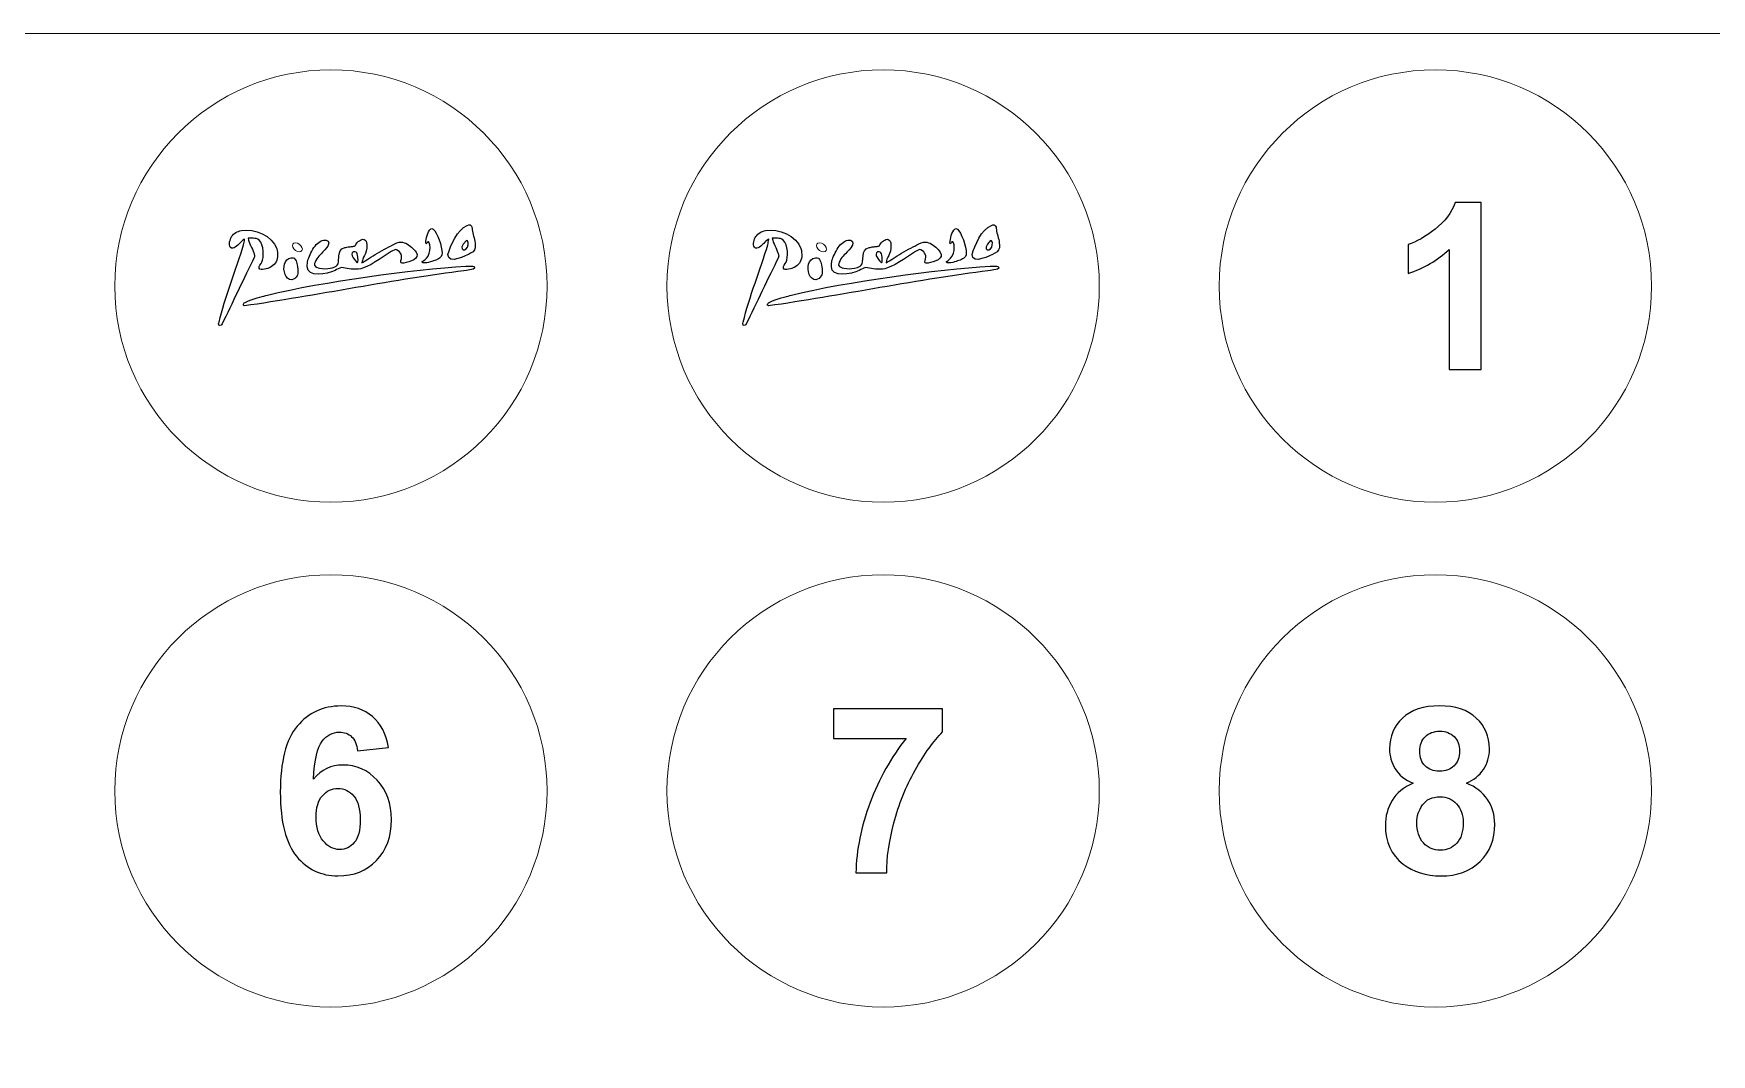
# Model space of a CAD drawing. Header units: millimetres. Extents: x -676 to 660, y -238 to 366.
# Drawn here: x 354.9 to 457.1, y 102.2 to 164.4 of the extents above; entities that cross this region are included whole.
import ezdxf

# ---------------------------------------------------------------- set-up
doc = ezdxf.new("R2010")
doc.units = ezdxf.units.MM
doc.header["$MEASUREMENT"] = 0
doc.layers.add('layer 1', color=7, linetype='Continuous')

msp = doc.modelspace()

# ---------------------------------------------------------------- linework, layer by layer
at = {"layer": 'layer 1', "color": 250, "lineweight": 20}
for points, knots in [([(221.6275, 164.398), (221.6275, 164.398), (457.0516, 164.398), (457.0516, 164.398), (457.0516, 164.398), (457.0516, 164.398), (659.621, 164.398), (659.621, 164.398), (659.621, 164.398), (659.621, 164.398), (659.621, 10.6382), (659.621, 10.6382), (659.621, 10.6382), (659.621, 10.6382), (457.0516, 10.6382), (457.0516, 10.6382), (457.0516, 10.6382), (457.0516, 10.6382), (221.6275, 10.6382), (221.6275, 10.6382), (221.6275, 10.6382), (221.6275, 10.6382), (221.6275, 164.398), (221.6275, 164.398)], [0, 0, 0, 0, 0.14285714, 0.14285714, 0.14285714, 0.14285714, 0.28571429, 0.28571429, 0.28571429, 0.28571429, 0.42857143, 0.42857143, 0.42857143, 0.42857143, 0.57142857, 0.57142857, 0.57142857, 0.57142857, 0.71428571, 0.71428571, 0.71428571, 0.71428571, 1, 1, 1, 1]), ([(372.9714, 162.1871), (380.2422, 162.1871), (386.1365, 156.2928), (386.1365, 149.022), (386.1365, 149.022), (386.1365, 141.7512), (380.2422, 135.8569), (372.9714, 135.8569), (372.9714, 135.8569), (365.7006, 135.8569), (359.8063, 141.7512), (359.8063, 149.022), (359.8063, 149.022), (359.8063, 156.2928), (365.7006, 162.1871), (372.9714, 162.1871)], [0, 0, 0, 0, 0.2, 0.2, 0.2, 0.2, 0.4, 0.4, 0.4, 0.4, 0.6, 0.6, 0.6, 0.6, 1, 1, 1, 1]), ([(406.6034, 162.1871), (413.8742, 162.1871), (419.7685, 156.2928), (419.7685, 149.022), (419.7685, 149.022), (419.7685, 141.7512), (413.8742, 135.8569), (406.6034, 135.8569), (406.6034, 135.8569), (399.3326, 135.8569), (393.4383, 141.7512), (393.4383, 149.022), (393.4383, 149.022), (393.4383, 156.2928), (399.3326, 162.1871), (406.6034, 162.1871)], [0, 0, 0, 0, 0.2, 0.2, 0.2, 0.2, 0.4, 0.4, 0.4, 0.4, 0.6, 0.6, 0.6, 0.6, 1, 1, 1, 1]), ([(440.2354, 162.1871), (447.5062, 162.1871), (453.4005, 156.2928), (453.4005, 149.022), (453.4005, 149.022), (453.4005, 141.7512), (447.5062, 135.8569), (440.2354, 135.8569), (440.2354, 135.8569), (432.9646, 135.8569), (427.0703, 141.7512), (427.0703, 149.022), (427.0703, 149.022), (427.0703, 156.2928), (432.9646, 162.1871), (440.2354, 162.1871)], [0, 0, 0, 0, 0.2, 0.2, 0.2, 0.2, 0.4, 0.4, 0.4, 0.4, 0.6, 0.6, 0.6, 0.6, 1, 1, 1, 1]), ([(370.9249, 151.6258), (371.093, 151.5631), (371.2293, 151.4009), (371.2293, 151.2635), (371.2293, 151.2635), (371.2293, 151.1261), (371.093, 151.0655), (370.9249, 151.1282), (370.9249, 151.1282), (370.7568, 151.1909), (370.6206, 151.3531), (370.6206, 151.4905), (370.6206, 151.4905), (370.6206, 151.6279), (370.7568, 151.6885), (370.9249, 151.6258)], [0, 0, 0, 0, 0.2, 0.2, 0.2, 0.2, 0.4, 0.4, 0.4, 0.4, 0.6, 0.6, 0.6, 0.6, 1, 1, 1, 1]), ([(402.8501, 151.6258), (403.0182, 151.5631), (403.1545, 151.4009), (403.1545, 151.2635), (403.1545, 151.2635), (403.1545, 151.1261), (403.0182, 151.0655), (402.8501, 151.1282), (402.8501, 151.1282), (402.682, 151.1909), (402.5458, 151.3531), (402.5458, 151.4905), (402.5458, 151.4905), (402.5458, 151.6279), (402.682, 151.6885), (402.8501, 151.6258)], [0, 0, 0, 0, 0.2, 0.2, 0.2, 0.2, 0.4, 0.4, 0.4, 0.4, 0.6, 0.6, 0.6, 0.6, 1, 1, 1, 1]), ([(372.9714, 131.4351), (380.2422, 131.4351), (386.1365, 125.5408), (386.1365, 118.27), (386.1365, 118.27), (386.1365, 110.9992), (380.2422, 105.1049), (372.9714, 105.1049), (372.9714, 105.1049), (365.7006, 105.1049), (359.8063, 110.9992), (359.8063, 118.27), (359.8063, 118.27), (359.8063, 125.5408), (365.7006, 131.4351), (372.9714, 131.4351)], [0, 0, 0, 0, 0.2, 0.2, 0.2, 0.2, 0.4, 0.4, 0.4, 0.4, 0.6, 0.6, 0.6, 0.6, 1, 1, 1, 1]), ([(406.6034, 131.4351), (413.8742, 131.4351), (419.7685, 125.5408), (419.7685, 118.27), (419.7685, 118.27), (419.7685, 110.9992), (413.8742, 105.1049), (406.6034, 105.1049), (406.6034, 105.1049), (399.3326, 105.1049), (393.4383, 110.9992), (393.4383, 118.27), (393.4383, 118.27), (393.4383, 125.5408), (399.3326, 131.4351), (406.6034, 131.4351)], [0, 0, 0, 0, 0.2, 0.2, 0.2, 0.2, 0.4, 0.4, 0.4, 0.4, 0.6, 0.6, 0.6, 0.6, 1, 1, 1, 1]), ([(440.2354, 131.4351), (447.5062, 131.4351), (453.4005, 125.5408), (453.4005, 118.27), (453.4005, 118.27), (453.4005, 110.9992), (447.5062, 105.1049), (440.2354, 105.1049), (440.2354, 105.1049), (432.9646, 105.1049), (427.0703, 110.9992), (427.0703, 118.27), (427.0703, 118.27), (427.0703, 125.5408), (432.9646, 131.4351), (440.2354, 131.4351)], [0, 0, 0, 0, 0.2, 0.2, 0.2, 0.2, 0.4, 0.4, 0.4, 0.4, 0.6, 0.6, 0.6, 0.6, 1, 1, 1, 1])]:
    msp.add_open_spline(points, degree=3, knots=knots, dxfattribs=at)
at = {"layer": 'layer 1', "color": 250}
for points, knots in [([(443.0211, 143.9331), (443.0211, 143.9331), (441.079, 143.9331), (441.079, 143.9331), (441.079, 143.9331), (441.079, 143.9331), (441.079, 151.2556), (441.079, 151.2556), (441.079, 151.2556), (440.3687, 150.5901), (439.5333, 150.0993), (438.5705, 149.7831), (438.5705, 149.7831), (438.5705, 149.7831), (438.5705, 151.5459), (438.5705, 151.5459), (438.5705, 151.5459), (439.0755, 151.7111), (439.6277, 152.0249), (440.2224, 152.4874), (440.2224, 152.4874), (440.8171, 152.9523), (441.2253, 153.4927), (441.4448, 154.111), (441.4448, 154.111), (441.4448, 154.111), (443.0211, 154.111), (443.0211, 154.111), (443.0211, 154.111), (443.0211, 154.111), (443.0211, 143.9331), (443.0211, 143.9331)], [0, 0, 0, 0, 0.11111111, 0.11111111, 0.11111111, 0.11111111, 0.22222222, 0.22222222, 0.22222222, 0.22222222, 0.33333333, 0.33333333, 0.33333333, 0.33333333, 0.44444444, 0.44444444, 0.44444444, 0.44444444, 0.55555556, 0.55555556, 0.55555556, 0.55555556, 0.66666667, 0.66666667, 0.66666667, 0.66666667, 0.77777778, 0.77777778, 0.77777778, 0.77777778, 1, 1, 1, 1]), ([(366.8403, 151.3864), (367.0157, 151.1849), (367.2956, 151.5037), (367.407, 151.6152), (367.407, 151.6152), (367.516, 151.7241), (367.5606, 151.7879), (367.7078, 151.866), (367.7078, 151.866), (367.6965, 151.7643), (367.6766, 151.6202), (367.6481, 151.5241), (367.6481, 151.5241), (367.2274, 150.1067), (366.5012, 148.2891), (366.156, 146.8198), (366.156, 146.8198), (366.156, 146.8198), (366.13, 146.7416), (366.13, 146.7416), (366.13, 146.7416), (366.121, 146.5395), (366.2998, 146.6316), (366.3124, 146.6634), (366.3124, 146.6634), (366.3124, 146.6634), (366.3385, 146.7155), (366.3385, 146.7155), (366.3385, 146.7155), (366.9084, 147.8559), (367.7235, 149.6048), (368.2993, 150.7551), (368.2993, 150.7551), (368.3216, 150.8157), (368.3279, 150.8827), (368.2993, 150.9636), (368.2993, 150.9636), (368.2906, 150.9897), (368.2819, 151.0158), (368.2732, 151.0418), (368.2732, 151.0418), (368.1755, 151.3351), (367.9718, 151.6232), (367.9282, 151.9279), (367.9282, 151.9279), (367.9282, 151.9279), (367.9804, 151.9279), (367.9804, 151.9279), (367.9804, 151.9279), (367.9804, 151.9279), (368.2359, 151.9279), (368.2359, 151.9279), (368.2359, 151.9279), (368.3682, 151.9279), (368.4902, 151.9151), (368.5935, 151.82), (368.5935, 151.82), (368.8923, 151.5451), (368.9038, 150.7416), (368.7672, 150.4664), (368.7672, 150.4664), (368.7184, 150.3679), (368.5576, 150.242), (368.601, 150.112), (368.601, 150.112), (368.6666, 149.9152), (369.1618, 150.1027), (369.2604, 150.1521), (369.2604, 150.1521), (369.5094, 150.2769), (369.6953, 150.4907), (369.7207, 150.8069), (369.7207, 150.8069), (369.7348, 150.9826), (369.7078, 151.1688), (369.6744, 151.3024), (369.6744, 151.3024), (369.4159, 152.078), (368.2968, 152.5474), (367.5146, 152.3948), (367.5146, 152.3948), (367.2746, 152.348), (367.0573, 152.2386), (366.923, 152.0351), (366.923, 152.0351), (366.8244, 151.8858), (366.7285, 151.5149), (366.8403, 151.3864)], [0, 0, 0, 0, 0.04347826, 0.04347826, 0.04347826, 0.04347826, 0.08695652, 0.08695652, 0.08695652, 0.08695652, 0.13043478, 0.13043478, 0.13043478, 0.13043478, 0.17391304, 0.17391304, 0.17391304, 0.17391304, 0.2173913, 0.2173913, 0.2173913, 0.2173913, 0.26086957, 0.26086957, 0.26086957, 0.26086957, 0.30434783, 0.30434783, 0.30434783, 0.30434783, 0.34782609, 0.34782609, 0.34782609, 0.34782609, 0.39130435, 0.39130435, 0.39130435, 0.39130435, 0.43478261, 0.43478261, 0.43478261, 0.43478261, 0.47826087, 0.47826087, 0.47826087, 0.47826087, 0.52173913, 0.52173913, 0.52173913, 0.52173913, 0.56521739, 0.56521739, 0.56521739, 0.56521739, 0.60869565, 0.60869565, 0.60869565, 0.60869565, 0.65217391, 0.65217391, 0.65217391, 0.65217391, 0.69565217, 0.69565217, 0.69565217, 0.69565217, 0.73913043, 0.73913043, 0.73913043, 0.73913043, 0.7826087, 0.7826087, 0.7826087, 0.7826087, 0.82608696, 0.82608696, 0.82608696, 0.82608696, 0.86956522, 0.86956522, 0.86956522, 0.86956522, 0.91304348, 0.91304348, 0.91304348, 0.91304348, 1, 1, 1, 1]), ([(379.0567, 152.5013), (378.8469, 152.2915), (378.7628, 151.921), (378.7439, 151.6412), (378.7439, 151.6412), (378.7704, 151.5243), (378.8418, 151.6855), (378.8688, 151.7074), (378.8688, 151.7074), (379.0085, 151.8208), (379.1308, 151.0235), (378.7827, 150.7086), (378.7827, 150.7086), (378.6809, 150.6166), (378.5595, 150.5315), (378.5354, 150.5206), (378.5354, 150.5206), (378.5354, 150.5206), (378.5354, 150.4685), (378.5354, 150.4685), (378.5354, 150.4685), (378.5354, 150.4685), (378.5615, 150.4424), (378.5615, 150.4424), (378.5615, 150.4424), (378.7074, 150.3694), (379.1163, 150.529), (379.2912, 150.5727), (379.2912, 150.5727), (379.3864, 150.6044), (379.505, 150.6546), (379.5909, 150.725), (379.5909, 150.725), (379.7512, 150.8563), (379.7603, 150.9815), (379.7316, 151.1872), (379.7316, 151.1872), (379.6621, 151.6843), (379.3377, 152.5274), (379.1088, 152.5274), (379.1088, 152.5274), (379.1088, 152.5274), (379.0567, 152.5013), (379.0567, 152.5013)], [0, 0, 0, 0, 0.08333333, 0.08333333, 0.08333333, 0.08333333, 0.16666667, 0.16666667, 0.16666667, 0.16666667, 0.25, 0.25, 0.25, 0.25, 0.33333333, 0.33333333, 0.33333333, 0.33333333, 0.41666667, 0.41666667, 0.41666667, 0.41666667, 0.5, 0.5, 0.5, 0.5, 0.58333333, 0.58333333, 0.58333333, 0.58333333, 0.66666667, 0.66666667, 0.66666667, 0.66666667, 0.75, 0.75, 0.75, 0.75, 0.83333333, 0.83333333, 0.83333333, 0.83333333, 1, 1, 1, 1]), ([(380.0992, 150.9376), (380.0992, 150.2974), (381.221, 150.8861), (381.4805, 151.0158), (381.4805, 151.0158), (381.7117, 151.1314), (381.7748, 151.2718), (381.7633, 151.5286), (381.7633, 151.5286), (381.7497, 151.83), (381.6431, 152.079), (381.5847, 152.371), (381.5847, 152.371), (381.5557, 152.5742), (381.5747, 152.8432), (381.2675, 152.7145), (381.2675, 152.7145), (380.6804, 152.4682), (380.238, 151.4927), (380.0992, 150.9376)], [0, 0, 0, 0, 0.16666667, 0.16666667, 0.16666667, 0.16666667, 0.33333333, 0.33333333, 0.33333333, 0.33333333, 0.5, 0.5, 0.5, 0.5, 0.66666667, 0.66666667, 0.66666667, 0.66666667, 1, 1, 1, 1]), ([(398.7655, 151.3864), (398.9409, 151.1849), (399.2208, 151.5037), (399.3322, 151.6152), (399.3322, 151.6152), (399.4412, 151.7241), (399.4858, 151.7879), (399.633, 151.866), (399.633, 151.866), (399.6217, 151.7643), (399.6018, 151.6202), (399.5733, 151.5241), (399.5733, 151.5241), (399.1526, 150.1067), (398.4264, 148.2891), (398.0812, 146.8198), (398.0812, 146.8198), (398.0812, 146.8198), (398.0552, 146.7416), (398.0552, 146.7416), (398.0552, 146.7416), (398.0462, 146.5395), (398.225, 146.6316), (398.2376, 146.6634), (398.2376, 146.6634), (398.2376, 146.6634), (398.2637, 146.7155), (398.2637, 146.7155), (398.2637, 146.7155), (398.8336, 147.8559), (399.6487, 149.6048), (400.2245, 150.7551), (400.2245, 150.7551), (400.2468, 150.8157), (400.2531, 150.8827), (400.2245, 150.9636), (400.2245, 150.9636), (400.2158, 150.9897), (400.2071, 151.0158), (400.1984, 151.0418), (400.1984, 151.0418), (400.1007, 151.3351), (399.897, 151.6232), (399.8534, 151.9279), (399.8534, 151.9279), (399.8534, 151.9279), (399.9056, 151.9279), (399.9056, 151.9279), (399.9056, 151.9279), (399.9056, 151.9279), (400.1611, 151.9279), (400.1611, 151.9279), (400.1611, 151.9279), (400.2934, 151.9279), (400.4154, 151.9151), (400.5187, 151.82), (400.5187, 151.82), (400.8175, 151.5451), (400.829, 150.7416), (400.6924, 150.4664), (400.6924, 150.4664), (400.6436, 150.3679), (400.4828, 150.242), (400.5262, 150.112), (400.5262, 150.112), (400.5918, 149.9152), (401.087, 150.1027), (401.1856, 150.1521), (401.1856, 150.1521), (401.4346, 150.2769), (401.6205, 150.4907), (401.6459, 150.8069), (401.6459, 150.8069), (401.66, 150.9826), (401.633, 151.1688), (401.5996, 151.3024), (401.5996, 151.3024), (401.3411, 152.078), (400.222, 152.5474), (399.4398, 152.3948), (399.4398, 152.3948), (399.1998, 152.348), (398.9825, 152.2386), (398.8482, 152.0351), (398.8482, 152.0351), (398.7496, 151.8858), (398.6537, 151.5149), (398.7655, 151.3864)], [0, 0, 0, 0, 0.04347826, 0.04347826, 0.04347826, 0.04347826, 0.08695652, 0.08695652, 0.08695652, 0.08695652, 0.13043478, 0.13043478, 0.13043478, 0.13043478, 0.17391304, 0.17391304, 0.17391304, 0.17391304, 0.2173913, 0.2173913, 0.2173913, 0.2173913, 0.26086957, 0.26086957, 0.26086957, 0.26086957, 0.30434783, 0.30434783, 0.30434783, 0.30434783, 0.34782609, 0.34782609, 0.34782609, 0.34782609, 0.39130435, 0.39130435, 0.39130435, 0.39130435, 0.43478261, 0.43478261, 0.43478261, 0.43478261, 0.47826087, 0.47826087, 0.47826087, 0.47826087, 0.52173913, 0.52173913, 0.52173913, 0.52173913, 0.56521739, 0.56521739, 0.56521739, 0.56521739, 0.60869565, 0.60869565, 0.60869565, 0.60869565, 0.65217391, 0.65217391, 0.65217391, 0.65217391, 0.69565217, 0.69565217, 0.69565217, 0.69565217, 0.73913043, 0.73913043, 0.73913043, 0.73913043, 0.7826087, 0.7826087, 0.7826087, 0.7826087, 0.82608696, 0.82608696, 0.82608696, 0.82608696, 0.86956522, 0.86956522, 0.86956522, 0.86956522, 0.91304348, 0.91304348, 0.91304348, 0.91304348, 1, 1, 1, 1]), ([(410.9819, 152.5013), (410.7721, 152.2915), (410.688, 151.921), (410.6691, 151.6412), (410.6691, 151.6412), (410.6956, 151.5243), (410.767, 151.6855), (410.794, 151.7074), (410.794, 151.7074), (410.9337, 151.8208), (411.056, 151.0235), (410.7079, 150.7086), (410.7079, 150.7086), (410.6061, 150.6166), (410.4847, 150.5315), (410.4606, 150.5206), (410.4606, 150.5206), (410.4606, 150.5206), (410.4606, 150.4685), (410.4606, 150.4685), (410.4606, 150.4685), (410.4606, 150.4685), (410.4867, 150.4424), (410.4867, 150.4424), (410.4867, 150.4424), (410.6326, 150.3694), (411.0415, 150.529), (411.2164, 150.5727), (411.2164, 150.5727), (411.3116, 150.6044), (411.4302, 150.6546), (411.5161, 150.725), (411.5161, 150.725), (411.6764, 150.8563), (411.6855, 150.9815), (411.6568, 151.1872), (411.6568, 151.1872), (411.5873, 151.6843), (411.2629, 152.5274), (411.034, 152.5274), (411.034, 152.5274), (411.034, 152.5274), (410.9819, 152.5013), (410.9819, 152.5013)], [0, 0, 0, 0, 0.08333333, 0.08333333, 0.08333333, 0.08333333, 0.16666667, 0.16666667, 0.16666667, 0.16666667, 0.25, 0.25, 0.25, 0.25, 0.33333333, 0.33333333, 0.33333333, 0.33333333, 0.41666667, 0.41666667, 0.41666667, 0.41666667, 0.5, 0.5, 0.5, 0.5, 0.58333333, 0.58333333, 0.58333333, 0.58333333, 0.66666667, 0.66666667, 0.66666667, 0.66666667, 0.75, 0.75, 0.75, 0.75, 0.83333333, 0.83333333, 0.83333333, 0.83333333, 1, 1, 1, 1]), ([(412.0244, 150.9376), (412.0244, 150.2974), (413.1462, 150.8861), (413.4057, 151.0158), (413.4057, 151.0158), (413.6369, 151.1314), (413.7, 151.2718), (413.6885, 151.5286), (413.6885, 151.5286), (413.6749, 151.83), (413.5683, 152.079), (413.5099, 152.371), (413.5099, 152.371), (413.4809, 152.5742), (413.4999, 152.8432), (413.1927, 152.7145), (413.1927, 152.7145), (412.6056, 152.4682), (412.1632, 151.4927), (412.0244, 150.9376)], [0, 0, 0, 0, 0.16666667, 0.16666667, 0.16666667, 0.16666667, 0.33333333, 0.33333333, 0.33333333, 0.33333333, 0.5, 0.5, 0.5, 0.5, 0.66666667, 0.66666667, 0.66666667, 0.66666667, 1, 1, 1, 1]), ([(374.574, 151.6673), (374.5676, 151.6609), (374.5617, 151.6546), (374.5563, 151.6485), (374.5563, 151.6485), (374.4697, 151.5516), (374.5048, 151.5005), (374.3879, 151.4555), (374.3879, 151.4555), (374.368, 151.4478), (374.3436, 151.4403), (374.3134, 151.4327), (374.3134, 151.4327), (374.2422, 151.4268), (374.1602, 151.4213), (374.0757, 151.4109), (374.0757, 151.4109), (373.9913, 151.4006), (373.9043, 151.3853), (373.8234, 151.3599), (373.8234, 151.3599), (373.5092, 151.2611), (373.4977, 151.1254), (373.4534, 150.8594), (373.4534, 150.8594), (373.4534, 150.8594), (373.4273, 150.4945), (373.4273, 150.4945), (373.4273, 150.4945), (373.4273, 150.4945), (373.4012, 150.3642), (373.4012, 150.3642), (373.4012, 150.3642), (373.337, 150.2358), (373.2471, 150.1999), (373.1146, 150.1557), (373.1146, 150.1557), (373.1146, 150.1557), (373.0364, 150.1297), (373.0364, 150.1297), (373.0364, 150.1297), (373.0364, 150.1297), (372.9321, 150.1036), (372.9321, 150.1036), (372.9321, 150.1036), (372.7269, 150.0626), (372.4858, 150.0626), (372.2806, 150.1036), (372.2806, 150.1036), (372.1605, 150.1336), (372.0257, 150.1703), (371.9678, 150.286), (371.9678, 150.286), (371.9678, 150.5577), (372.2001, 150.8), (372.3801, 150.9858), (372.3801, 150.9858), (372.5005, 151.1102), (372.7211, 151.3495), (372.7758, 151.4588), (372.7758, 151.4588), (372.7758, 151.4588), (372.8018, 151.5109), (372.8018, 151.5109), (372.8018, 151.5109), (372.9189, 151.7451), (372.7521, 151.8488), (372.5235, 151.8074), (372.5235, 151.8074), (372.4019, 151.7853), (372.3707, 151.7691), (372.2392, 151.6795), (372.2392, 151.6795), (372.131, 151.6058), (372.0275, 151.4894), (371.9361, 151.3584), (371.9361, 151.3584), (371.8448, 151.2274), (371.7656, 151.0818), (371.7061, 150.9497), (371.7061, 150.9497), (371.5601, 150.6258), (371.5307, 150.5075), (371.5257, 150.1942), (371.5257, 150.1942), (371.5151, 149.5246), (372.738, 149.7328), (373.2188, 149.9733), (373.2188, 149.9733), (373.3522, 150.04), (373.4699, 150.0998), (373.6097, 150.1557), (373.6097, 150.1557), (373.9365, 150.119), (374.1855, 149.9954), (374.6522, 150.0515), (374.6522, 150.0515), (374.6522, 150.0515), (374.7825, 150.0775), (374.7825, 150.0775), (374.7825, 150.0775), (374.7825, 150.0775), (374.8868, 150.1036), (374.8868, 150.1036), (374.8868, 150.1036), (375.6094, 150.3446), (376.2346, 150.9205), (376.8935, 151.2503), (376.8935, 151.2503), (376.8935, 151.2503), (376.9717, 151.2242), (376.9717, 151.2242), (376.9717, 151.2242), (377.2602, 151.0801), (377.3286, 150.8612), (377.2323, 150.5727), (377.2323, 150.5727), (377.2069, 150.424), (377.2177, 150.4163), (377.4148, 150.4163), (377.4148, 150.4163), (377.7687, 150.4753), (378.4347, 150.6827), (378.1551, 151.0929), (378.1551, 151.0929), (378.1003, 151.1734), (377.9538, 151.3129), (377.8805, 151.379), (377.8805, 151.379), (377.6721, 151.5673), (377.4145, 151.7334), (377.1281, 151.6934), (377.1281, 151.6934), (376.9403, 151.6464), (376.778, 151.5444), (376.6069, 151.4588), (376.6069, 151.4588), (376.6069, 151.4588), (376.5547, 151.4327), (376.5547, 151.4327), (376.5547, 151.4327), (376.5547, 151.4327), (376.5026, 151.4067), (376.5026, 151.4067), (376.5026, 151.4067), (376.1378, 151.2242), (375.7443, 151.0068), (375.4045, 150.7838), (375.4045, 150.7838), (375.1712, 150.6308), (374.894, 150.4424), (374.8607, 150.4424), (374.8607, 150.4424), (374.8607, 150.4424), (374.8868, 150.5727), (374.8868, 150.5727), (374.8868, 150.5727), (374.8868, 150.5727), (374.9128, 150.6509), (374.9128, 150.6509), (374.9128, 150.6509), (374.9734, 150.8324), (375.063, 150.9125), (375.1213, 151.1461), (375.1213, 151.1461), (375.1213, 151.1461), (375.1474, 151.3285), (375.1474, 151.3285), (375.1474, 151.3285), (375.1474, 151.4576), (375.1741, 151.6417), (375.1094, 151.754), (375.1094, 151.754), (374.9769, 151.984), (374.7294, 151.8227), (374.574, 151.6673)], [0, 0, 0, 0, 0.02222222, 0.02222222, 0.02222222, 0.02222222, 0.04444444, 0.04444444, 0.04444444, 0.04444444, 0.06666667, 0.06666667, 0.06666667, 0.06666667, 0.08888889, 0.08888889, 0.08888889, 0.08888889, 0.11111111, 0.11111111, 0.11111111, 0.11111111, 0.13333333, 0.13333333, 0.13333333, 0.13333333, 0.15555556, 0.15555556, 0.15555556, 0.15555556, 0.17777778, 0.17777778, 0.17777778, 0.17777778, 0.2, 0.2, 0.2, 0.2, 0.22222222, 0.22222222, 0.22222222, 0.22222222, 0.24444444, 0.24444444, 0.24444444, 0.24444444, 0.26666667, 0.26666667, 0.26666667, 0.26666667, 0.28888889, 0.28888889, 0.28888889, 0.28888889, 0.31111111, 0.31111111, 0.31111111, 0.31111111, 0.33333333, 0.33333333, 0.33333333, 0.33333333, 0.35555556, 0.35555556, 0.35555556, 0.35555556, 0.37777778, 0.37777778, 0.37777778, 0.37777778, 0.4, 0.4, 0.4, 0.4, 0.42222222, 0.42222222, 0.42222222, 0.42222222, 0.44444444, 0.44444444, 0.44444444, 0.44444444, 0.46666667, 0.46666667, 0.46666667, 0.46666667, 0.48888889, 0.48888889, 0.48888889, 0.48888889, 0.51111111, 0.51111111, 0.51111111, 0.51111111, 0.53333333, 0.53333333, 0.53333333, 0.53333333, 0.55555556, 0.55555556, 0.55555556, 0.55555556, 0.57777778, 0.57777778, 0.57777778, 0.57777778, 0.6, 0.6, 0.6, 0.6, 0.62222222, 0.62222222, 0.62222222, 0.62222222, 0.64444444, 0.64444444, 0.64444444, 0.64444444, 0.66666667, 0.66666667, 0.66666667, 0.66666667, 0.68888889, 0.68888889, 0.68888889, 0.68888889, 0.71111111, 0.71111111, 0.71111111, 0.71111111, 0.73333333, 0.73333333, 0.73333333, 0.73333333, 0.75555556, 0.75555556, 0.75555556, 0.75555556, 0.77777778, 0.77777778, 0.77777778, 0.77777778, 0.8, 0.8, 0.8, 0.8, 0.82222222, 0.82222222, 0.82222222, 0.82222222, 0.84444444, 0.84444444, 0.84444444, 0.84444444, 0.86666667, 0.86666667, 0.86666667, 0.86666667, 0.88888889, 0.88888889, 0.88888889, 0.88888889, 0.91111111, 0.91111111, 0.91111111, 0.91111111, 0.93333333, 0.93333333, 0.93333333, 0.93333333, 0.95555556, 0.95555556, 0.95555556, 0.95555556, 1, 1, 1, 1]), ([(381.2198, 151.7976), (381.3127, 151.7862), (381.3452, 151.6966), (381.3241, 151.537), (381.3241, 151.537), (381.3241, 151.0473), (380.549, 151.1273), (381.2198, 151.7976)], [0, 0, 0, 0, 0.33333333, 0.33333333, 0.33333333, 0.33333333, 1, 1, 1, 1]), ([(406.4992, 151.6673), (406.4928, 151.6609), (406.4869, 151.6546), (406.4815, 151.6485), (406.4815, 151.6485), (406.3949, 151.5516), (406.43, 151.5005), (406.3131, 151.4555), (406.3131, 151.4555), (406.2932, 151.4478), (406.2688, 151.4403), (406.2386, 151.4327), (406.2386, 151.4327), (406.1674, 151.4268), (406.0854, 151.4213), (406.0009, 151.4109), (406.0009, 151.4109), (405.9165, 151.4006), (405.8295, 151.3853), (405.7486, 151.3599), (405.7486, 151.3599), (405.4344, 151.2611), (405.4229, 151.1254), (405.3786, 150.8594), (405.3786, 150.8594), (405.3786, 150.8594), (405.3525, 150.4945), (405.3525, 150.4945), (405.3525, 150.4945), (405.3525, 150.4945), (405.3264, 150.3642), (405.3264, 150.3642), (405.3264, 150.3642), (405.2622, 150.2358), (405.1723, 150.1999), (405.0398, 150.1557), (405.0398, 150.1557), (405.0398, 150.1557), (404.9616, 150.1297), (404.9616, 150.1297), (404.9616, 150.1297), (404.9616, 150.1297), (404.8573, 150.1036), (404.8573, 150.1036), (404.8573, 150.1036), (404.6521, 150.0626), (404.411, 150.0626), (404.2058, 150.1036), (404.2058, 150.1036), (404.0857, 150.1336), (403.9509, 150.1703), (403.893, 150.286), (403.893, 150.286), (403.893, 150.5577), (404.1253, 150.8), (404.3053, 150.9858), (404.3053, 150.9858), (404.4257, 151.1102), (404.6463, 151.3495), (404.701, 151.4588), (404.701, 151.4588), (404.701, 151.4588), (404.727, 151.5109), (404.727, 151.5109), (404.727, 151.5109), (404.8441, 151.7451), (404.6773, 151.8488), (404.4487, 151.8074), (404.4487, 151.8074), (404.3271, 151.7853), (404.2959, 151.7691), (404.1644, 151.6795), (404.1644, 151.6795), (404.0562, 151.6058), (403.9527, 151.4894), (403.8613, 151.3584), (403.8613, 151.3584), (403.77, 151.2274), (403.6908, 151.0818), (403.6313, 150.9497), (403.6313, 150.9497), (403.4853, 150.6258), (403.4559, 150.5075), (403.4509, 150.1942), (403.4509, 150.1942), (403.4403, 149.5246), (404.6632, 149.7328), (405.144, 149.9733), (405.144, 149.9733), (405.2774, 150.04), (405.3951, 150.0998), (405.5349, 150.1557), (405.5349, 150.1557), (405.8617, 150.119), (406.1107, 149.9954), (406.5774, 150.0515), (406.5774, 150.0515), (406.5774, 150.0515), (406.7077, 150.0775), (406.7077, 150.0775), (406.7077, 150.0775), (406.7077, 150.0775), (406.812, 150.1036), (406.812, 150.1036), (406.812, 150.1036), (407.5346, 150.3446), (408.1598, 150.9205), (408.8187, 151.2503), (408.8187, 151.2503), (408.8187, 151.2503), (408.8969, 151.2242), (408.8969, 151.2242), (408.8969, 151.2242), (409.1854, 151.0801), (409.2538, 150.8612), (409.1575, 150.5727), (409.1575, 150.5727), (409.1321, 150.424), (409.1429, 150.4163), (409.34, 150.4163), (409.34, 150.4163), (409.6939, 150.4753), (410.3599, 150.6827), (410.0803, 151.0929), (410.0803, 151.0929), (410.0255, 151.1734), (409.879, 151.3129), (409.8057, 151.379), (409.8057, 151.379), (409.5973, 151.5673), (409.3397, 151.7334), (409.0533, 151.6934), (409.0533, 151.6934), (408.8655, 151.6464), (408.7032, 151.5444), (408.5321, 151.4588), (408.5321, 151.4588), (408.5321, 151.4588), (408.4799, 151.4327), (408.4799, 151.4327), (408.4799, 151.4327), (408.4799, 151.4327), (408.4278, 151.4067), (408.4278, 151.4067), (408.4278, 151.4067), (408.063, 151.2242), (407.6695, 151.0068), (407.3297, 150.7838), (407.3297, 150.7838), (407.0964, 150.6308), (406.8192, 150.4424), (406.7859, 150.4424), (406.7859, 150.4424), (406.7859, 150.4424), (406.812, 150.5727), (406.812, 150.5727), (406.812, 150.5727), (406.812, 150.5727), (406.838, 150.6509), (406.838, 150.6509), (406.838, 150.6509), (406.8986, 150.8324), (406.9882, 150.9125), (407.0465, 151.1461), (407.0465, 151.1461), (407.0465, 151.1461), (407.0726, 151.3285), (407.0726, 151.3285), (407.0726, 151.3285), (407.0726, 151.4576), (407.0993, 151.6417), (407.0346, 151.754), (407.0346, 151.754), (406.9021, 151.984), (406.6546, 151.8227), (406.4992, 151.6673)], [0, 0, 0, 0, 0.02222222, 0.02222222, 0.02222222, 0.02222222, 0.04444444, 0.04444444, 0.04444444, 0.04444444, 0.06666667, 0.06666667, 0.06666667, 0.06666667, 0.08888889, 0.08888889, 0.08888889, 0.08888889, 0.11111111, 0.11111111, 0.11111111, 0.11111111, 0.13333333, 0.13333333, 0.13333333, 0.13333333, 0.15555556, 0.15555556, 0.15555556, 0.15555556, 0.17777778, 0.17777778, 0.17777778, 0.17777778, 0.2, 0.2, 0.2, 0.2, 0.22222222, 0.22222222, 0.22222222, 0.22222222, 0.24444444, 0.24444444, 0.24444444, 0.24444444, 0.26666667, 0.26666667, 0.26666667, 0.26666667, 0.28888889, 0.28888889, 0.28888889, 0.28888889, 0.31111111, 0.31111111, 0.31111111, 0.31111111, 0.33333333, 0.33333333, 0.33333333, 0.33333333, 0.35555556, 0.35555556, 0.35555556, 0.35555556, 0.37777778, 0.37777778, 0.37777778, 0.37777778, 0.4, 0.4, 0.4, 0.4, 0.42222222, 0.42222222, 0.42222222, 0.42222222, 0.44444444, 0.44444444, 0.44444444, 0.44444444, 0.46666667, 0.46666667, 0.46666667, 0.46666667, 0.48888889, 0.48888889, 0.48888889, 0.48888889, 0.51111111, 0.51111111, 0.51111111, 0.51111111, 0.53333333, 0.53333333, 0.53333333, 0.53333333, 0.55555556, 0.55555556, 0.55555556, 0.55555556, 0.57777778, 0.57777778, 0.57777778, 0.57777778, 0.6, 0.6, 0.6, 0.6, 0.62222222, 0.62222222, 0.62222222, 0.62222222, 0.64444444, 0.64444444, 0.64444444, 0.64444444, 0.66666667, 0.66666667, 0.66666667, 0.66666667, 0.68888889, 0.68888889, 0.68888889, 0.68888889, 0.71111111, 0.71111111, 0.71111111, 0.71111111, 0.73333333, 0.73333333, 0.73333333, 0.73333333, 0.75555556, 0.75555556, 0.75555556, 0.75555556, 0.77777778, 0.77777778, 0.77777778, 0.77777778, 0.8, 0.8, 0.8, 0.8, 0.82222222, 0.82222222, 0.82222222, 0.82222222, 0.84444444, 0.84444444, 0.84444444, 0.84444444, 0.86666667, 0.86666667, 0.86666667, 0.86666667, 0.88888889, 0.88888889, 0.88888889, 0.88888889, 0.91111111, 0.91111111, 0.91111111, 0.91111111, 0.93333333, 0.93333333, 0.93333333, 0.93333333, 0.95555556, 0.95555556, 0.95555556, 0.95555556, 1, 1, 1, 1]), ([(413.145, 151.7976), (413.2379, 151.7862), (413.2704, 151.6966), (413.2493, 151.537), (413.2493, 151.537), (413.2493, 151.0473), (412.4742, 151.1273), (413.145, 151.7976)], [0, 0, 0, 0, 0.33333333, 0.33333333, 0.33333333, 0.33333333, 1, 1, 1, 1]), ([(369.101, 148.4617), (369.101, 148.4617), (368.9968, 148.4356), (368.9968, 148.4356), (368.9968, 148.4356), (368.9968, 148.4356), (368.8925, 148.4096), (368.8925, 148.4096), (368.8925, 148.4096), (368.6941, 148.36), (367.8672, 148.14), (367.7458, 148.0186), (367.7458, 148.0186), (367.7458, 148.0186), (367.6937, 147.9926), (367.6937, 147.9926), (367.6937, 147.9926), (367.6937, 147.9926), (367.6676, 147.9665), (367.6676, 147.9665), (367.6676, 147.9665), (367.6676, 147.9665), (367.6416, 147.9144), (367.6416, 147.9144), (367.6416, 147.9144), (367.6416, 147.9144), (367.6416, 147.8623), (367.6416, 147.8623), (367.6416, 147.8623), (367.6416, 147.8623), (367.6676, 147.8362), (367.6676, 147.8362), (367.6676, 147.8362), (367.6676, 147.8362), (367.6937, 147.8101), (367.6937, 147.8101), (367.6937, 147.8101), (371.8077, 148.3907), (377.2365, 149.4895), (381.0635, 149.9472), (381.0635, 149.9472), (381.0635, 149.9472), (381.2198, 149.9733), (381.2198, 149.9733), (381.2198, 149.9733), (381.3612, 149.9968), (381.4976, 150.0167), (381.6368, 150.0515), (381.6368, 150.0515), (381.6368, 150.0515), (381.715, 150.1036), (381.715, 150.1036), (381.715, 150.1036), (381.715, 150.1036), (381.689, 150.2078), (381.689, 150.2078), (381.689, 150.2078), (381.689, 150.2078), (381.6108, 150.2339), (381.6108, 150.2339), (381.6108, 150.2339), (381.6108, 150.2339), (381.1938, 150.2339), (381.1938, 150.2339), (381.1938, 150.2339), (377.9368, 150.0167), (372.4913, 149.3096), (369.101, 148.4617)], [0, 0, 0, 0, 0.05555556, 0.05555556, 0.05555556, 0.05555556, 0.11111111, 0.11111111, 0.11111111, 0.11111111, 0.16666667, 0.16666667, 0.16666667, 0.16666667, 0.22222222, 0.22222222, 0.22222222, 0.22222222, 0.27777778, 0.27777778, 0.27777778, 0.27777778, 0.33333333, 0.33333333, 0.33333333, 0.33333333, 0.38888889, 0.38888889, 0.38888889, 0.38888889, 0.44444444, 0.44444444, 0.44444444, 0.44444444, 0.5, 0.5, 0.5, 0.5, 0.55555556, 0.55555556, 0.55555556, 0.55555556, 0.61111111, 0.61111111, 0.61111111, 0.61111111, 0.66666667, 0.66666667, 0.66666667, 0.66666667, 0.72222222, 0.72222222, 0.72222222, 0.72222222, 0.77777778, 0.77777778, 0.77777778, 0.77777778, 0.83333333, 0.83333333, 0.83333333, 0.83333333, 0.88888889, 0.88888889, 0.88888889, 0.88888889, 1, 1, 1, 1]), ([(370.5808, 149.4075), (370.7281, 149.4314), (370.8402, 149.5111), (370.9105, 149.6429), (370.9105, 149.6429), (370.9657, 149.746), (370.9572, 149.8024), (370.9575, 149.9163), (370.9575, 149.9163), (370.9581, 150.1125), (370.9467, 150.2482), (370.8732, 150.4685), (370.8732, 150.4685), (370.8732, 150.4685), (370.8472, 150.5467), (370.8472, 150.5467), (370.8472, 150.5467), (370.7765, 150.6881), (370.719, 150.7729), (370.5566, 150.7468), (370.5566, 150.7468), (370.1022, 150.6737), (370.0274, 150.1332), (370.1801, 149.7297), (370.1801, 149.7297), (370.2389, 149.5743), (370.3999, 149.3783), (370.5808, 149.4075)], [0, 0, 0, 0, 0.125, 0.125, 0.125, 0.125, 0.25, 0.25, 0.25, 0.25, 0.375, 0.375, 0.375, 0.375, 0.5, 0.5, 0.5, 0.5, 0.625, 0.625, 0.625, 0.625, 0.75, 0.75, 0.75, 0.75, 1, 1, 1, 1]), ([(374.5935, 150.9067), (374.6241, 150.7475), (374.6595, 150.4424), (374.574, 150.4424), (374.574, 150.4424), (374.4298, 150.5865), (374.3544, 150.673), (374.2613, 150.8594), (374.2613, 150.8594), (374.2114, 151.0089), (374.2741, 151.1238), (374.4266, 151.1084), (374.4266, 151.1084), (374.5434, 151.0966), (374.5735, 151.0108), (374.5935, 150.9067)], [0, 0, 0, 0, 0.2, 0.2, 0.2, 0.2, 0.4, 0.4, 0.4, 0.4, 0.6, 0.6, 0.6, 0.6, 1, 1, 1, 1]), ([(401.0262, 148.4617), (401.0262, 148.4617), (400.922, 148.4356), (400.922, 148.4356), (400.922, 148.4356), (400.922, 148.4356), (400.8177, 148.4096), (400.8177, 148.4096), (400.8177, 148.4096), (400.6193, 148.36), (399.7924, 148.14), (399.671, 148.0186), (399.671, 148.0186), (399.671, 148.0186), (399.6189, 147.9926), (399.6189, 147.9926), (399.6189, 147.9926), (399.6189, 147.9926), (399.5928, 147.9665), (399.5928, 147.9665), (399.5928, 147.9665), (399.5928, 147.9665), (399.5668, 147.9144), (399.5668, 147.9144), (399.5668, 147.9144), (399.5668, 147.9144), (399.5668, 147.8623), (399.5668, 147.8623), (399.5668, 147.8623), (399.5668, 147.8623), (399.5928, 147.8362), (399.5928, 147.8362), (399.5928, 147.8362), (399.5928, 147.8362), (399.6189, 147.8101), (399.6189, 147.8101), (399.6189, 147.8101), (403.7329, 148.3907), (409.1617, 149.4895), (412.9887, 149.9472), (412.9887, 149.9472), (412.9887, 149.9472), (413.145, 149.9733), (413.145, 149.9733), (413.145, 149.9733), (413.2864, 149.9968), (413.4228, 150.0167), (413.562, 150.0515), (413.562, 150.0515), (413.562, 150.0515), (413.6402, 150.1036), (413.6402, 150.1036), (413.6402, 150.1036), (413.6402, 150.1036), (413.6142, 150.2078), (413.6142, 150.2078), (413.6142, 150.2078), (413.6142, 150.2078), (413.536, 150.2339), (413.536, 150.2339), (413.536, 150.2339), (413.536, 150.2339), (413.119, 150.2339), (413.119, 150.2339), (413.119, 150.2339), (409.862, 150.0167), (404.4165, 149.3096), (401.0262, 148.4617)], [0, 0, 0, 0, 0.05555556, 0.05555556, 0.05555556, 0.05555556, 0.11111111, 0.11111111, 0.11111111, 0.11111111, 0.16666667, 0.16666667, 0.16666667, 0.16666667, 0.22222222, 0.22222222, 0.22222222, 0.22222222, 0.27777778, 0.27777778, 0.27777778, 0.27777778, 0.33333333, 0.33333333, 0.33333333, 0.33333333, 0.38888889, 0.38888889, 0.38888889, 0.38888889, 0.44444444, 0.44444444, 0.44444444, 0.44444444, 0.5, 0.5, 0.5, 0.5, 0.55555556, 0.55555556, 0.55555556, 0.55555556, 0.61111111, 0.61111111, 0.61111111, 0.61111111, 0.66666667, 0.66666667, 0.66666667, 0.66666667, 0.72222222, 0.72222222, 0.72222222, 0.72222222, 0.77777778, 0.77777778, 0.77777778, 0.77777778, 0.83333333, 0.83333333, 0.83333333, 0.83333333, 0.88888889, 0.88888889, 0.88888889, 0.88888889, 1, 1, 1, 1]), ([(402.506, 149.4075), (402.6533, 149.4314), (402.7654, 149.5111), (402.8357, 149.6429), (402.8357, 149.6429), (402.8909, 149.746), (402.8824, 149.8024), (402.8827, 149.9163), (402.8827, 149.9163), (402.8833, 150.1125), (402.8719, 150.2482), (402.7984, 150.4685), (402.7984, 150.4685), (402.7984, 150.4685), (402.7724, 150.5467), (402.7724, 150.5467), (402.7724, 150.5467), (402.7017, 150.6881), (402.6442, 150.7729), (402.4818, 150.7468), (402.4818, 150.7468), (402.0274, 150.6737), (401.9526, 150.1332), (402.1053, 149.7297), (402.1053, 149.7297), (402.1641, 149.5743), (402.3251, 149.3783), (402.506, 149.4075)], [0, 0, 0, 0, 0.125, 0.125, 0.125, 0.125, 0.25, 0.25, 0.25, 0.25, 0.375, 0.375, 0.375, 0.375, 0.5, 0.5, 0.5, 0.5, 0.625, 0.625, 0.625, 0.625, 0.75, 0.75, 0.75, 0.75, 1, 1, 1, 1]), ([(406.5187, 150.9067), (406.5493, 150.7475), (406.5847, 150.4424), (406.4992, 150.4424), (406.4992, 150.4424), (406.355, 150.5865), (406.2796, 150.673), (406.1865, 150.8594), (406.1865, 150.8594), (406.1366, 151.0089), (406.1993, 151.1238), (406.3518, 151.1084), (406.3518, 151.1084), (406.4686, 151.0966), (406.4987, 151.0108), (406.5187, 150.9067)], [0, 0, 0, 0, 0.2, 0.2, 0.2, 0.2, 0.4, 0.4, 0.4, 0.4, 0.6, 0.6, 0.6, 0.6, 1, 1, 1, 1]), ([(376.4699, 120.9201), (376.4699, 120.9201), (374.5891, 120.7124), (374.5891, 120.7124), (374.5891, 120.7124), (374.5443, 121.0994), (374.4239, 121.385), (374.2304, 121.5714), (374.2304, 121.5714), (374.0369, 121.7555), (373.7844, 121.8475), (373.4753, 121.8475), (373.4753, 121.8475), (373.067, 121.8475), (372.7201, 121.6634), (372.4346, 121.2929), (372.4346, 121.2929), (372.1514, 120.9248), (371.9744, 120.1579), (371.8989, 118.9921), (371.8989, 118.9921), (372.385, 119.5632), (372.9844, 119.8487), (373.7042, 119.8487), (373.7042, 119.8487), (374.516, 119.8487), (375.2097, 119.5396), (375.7879, 118.9213), (375.7879, 118.9213), (376.3661, 118.3054), (376.6563, 117.5078), (376.6563, 116.5308), (376.6563, 116.5308), (376.6563, 115.4925), (376.3519, 114.6619), (375.7431, 114.0341), (375.7431, 114.0341), (375.1366, 113.4088), (374.3531, 113.0949), (373.3998, 113.0949), (373.3998, 113.0949), (372.378, 113.0949), (371.5355, 113.4914), (370.8771, 114.2866), (370.8771, 114.2866), (370.2187, 115.0819), (369.8884, 116.3845), (369.8884, 118.1969), (369.8884, 118.1969), (369.8884, 120.054), (370.2305, 121.392), (370.9172, 122.2133), (370.9172, 122.2133), (371.6039, 123.0345), (372.496, 123.4451), (373.5933, 123.4451), (373.5933, 123.4451), (374.3626, 123.4451), (374.9997, 123.228), (375.5047, 122.7985), (375.5047, 122.7985), (376.0097, 122.3667), (376.3307, 121.7413), (376.4699, 120.9201)], [0, 0, 0, 0, 0.05882353, 0.05882353, 0.05882353, 0.05882353, 0.11764706, 0.11764706, 0.11764706, 0.11764706, 0.17647059, 0.17647059, 0.17647059, 0.17647059, 0.23529412, 0.23529412, 0.23529412, 0.23529412, 0.29411765, 0.29411765, 0.29411765, 0.29411765, 0.35294118, 0.35294118, 0.35294118, 0.35294118, 0.41176471, 0.41176471, 0.41176471, 0.41176471, 0.47058824, 0.47058824, 0.47058824, 0.47058824, 0.52941176, 0.52941176, 0.52941176, 0.52941176, 0.58823529, 0.58823529, 0.58823529, 0.58823529, 0.64705882, 0.64705882, 0.64705882, 0.64705882, 0.70588235, 0.70588235, 0.70588235, 0.70588235, 0.76470588, 0.76470588, 0.76470588, 0.76470588, 0.82352941, 0.82352941, 0.82352941, 0.82352941, 0.88235294, 0.88235294, 0.88235294, 0.88235294, 1, 1, 1, 1]), ([(403.5829, 121.4652), (403.5829, 121.4652), (403.5829, 123.2681), (403.5829, 123.2681), (403.5829, 123.2681), (403.5829, 123.2681), (410.2257, 123.2681), (410.2257, 123.2681), (410.2257, 123.2681), (410.2257, 123.2681), (410.2257, 121.8593), (410.2257, 121.8593), (410.2257, 121.8593), (409.6783, 121.3189), (409.1213, 120.5449), (408.5526, 119.5349), (408.5526, 119.5349), (407.9863, 118.5272), (407.5544, 117.4535), (407.2571, 116.3184), (407.2571, 116.3184), (406.9598, 115.181), (406.8134, 114.1663), (406.8182, 113.2719), (406.8182, 113.2719), (406.8182, 113.2719), (404.9445, 113.2719), (404.9445, 113.2719), (404.9445, 113.2719), (404.9775, 114.6736), (405.2654, 116.1013), (405.8129, 117.5573), (405.8129, 117.5573), (406.358, 119.0157), (407.0872, 120.316), (408.0004, 121.4652), (408.0004, 121.4652), (408.0004, 121.4652), (403.5829, 121.4652), (403.5829, 121.4652)], [0, 0, 0, 0, 0.09090909, 0.09090909, 0.09090909, 0.09090909, 0.18181818, 0.18181818, 0.18181818, 0.18181818, 0.27272727, 0.27272727, 0.27272727, 0.27272727, 0.36363636, 0.36363636, 0.36363636, 0.36363636, 0.45454545, 0.45454545, 0.45454545, 0.45454545, 0.54545455, 0.54545455, 0.54545455, 0.54545455, 0.63636364, 0.63636364, 0.63636364, 0.63636364, 0.72727273, 0.72727273, 0.72727273, 0.72727273, 0.81818182, 0.81818182, 0.81818182, 0.81818182, 1, 1, 1, 1]), ([(438.8844, 118.7384), (438.3817, 118.9508), (438.016, 119.2434), (437.7894, 119.6139), (437.7894, 119.6139), (437.5605, 119.9844), (437.4473, 120.3926), (437.4473, 120.8339), (437.4473, 120.8339), (437.4473, 121.5891), (437.7092, 122.2144), (438.2378, 122.7076), (438.2378, 122.7076), (438.7664, 123.2008), (439.5168, 123.4486), (440.4891, 123.4486), (440.4891, 123.4486), (441.4519, 123.4486), (442.1999, 123.2008), (442.7309, 122.7076), (442.7309, 122.7076), (443.2642, 122.2144), (443.5309, 121.5891), (443.5309, 120.8339), (443.5309, 120.8339), (443.5309, 120.3643), (443.4082, 119.9466), (443.1627, 119.5785), (443.1627, 119.5785), (442.9197, 119.2127), (442.5751, 118.9319), (442.1339, 118.7384), (442.1339, 118.7384), (442.6955, 118.5142), (443.1226, 118.1838), (443.4152, 117.7496), (443.4152, 117.7496), (443.7078, 117.3178), (443.8542, 116.8175), (443.8542, 116.2511), (443.8542, 116.2511), (443.8542, 115.3143), (443.5568, 114.5544), (442.9598, 113.9692), (442.9598, 113.9692), (442.3628, 113.384), (441.5699, 113.0914), (440.5787, 113.0914), (440.5787, 113.0914), (439.656, 113.0914), (438.8891, 113.3321), (438.2756, 113.8158), (438.2756, 113.8158), (437.5511, 114.3893), (437.19, 115.1727), (437.19, 116.1686), (437.19, 116.1686), (437.19, 116.716), (437.3269, 117.2187), (437.5983, 117.6788), (437.5983, 117.6788), (437.8697, 118.1366), (438.2991, 118.4906), (438.8844, 118.7384)], [0, 0, 0, 0, 0.05882353, 0.05882353, 0.05882353, 0.05882353, 0.11764706, 0.11764706, 0.11764706, 0.11764706, 0.17647059, 0.17647059, 0.17647059, 0.17647059, 0.23529412, 0.23529412, 0.23529412, 0.23529412, 0.29411765, 0.29411765, 0.29411765, 0.29411765, 0.35294118, 0.35294118, 0.35294118, 0.35294118, 0.41176471, 0.41176471, 0.41176471, 0.41176471, 0.47058824, 0.47058824, 0.47058824, 0.47058824, 0.52941176, 0.52941176, 0.52941176, 0.52941176, 0.58823529, 0.58823529, 0.58823529, 0.58823529, 0.64705882, 0.64705882, 0.64705882, 0.64705882, 0.70588235, 0.70588235, 0.70588235, 0.70588235, 0.76470588, 0.76470588, 0.76470588, 0.76470588, 0.82352941, 0.82352941, 0.82352941, 0.82352941, 0.88235294, 0.88235294, 0.88235294, 0.88235294, 1, 1, 1, 1]), ([(439.2856, 120.6947), (439.2856, 120.3077), (439.3941, 120.0056), (439.6136, 119.7909), (439.6136, 119.7909), (439.833, 119.5738), (440.1233, 119.4652), (440.4891, 119.4652), (440.4891, 119.4652), (440.8572, 119.4652), (441.1522, 119.5738), (441.374, 119.7932), (441.374, 119.7932), (441.5935, 120.0127), (441.7044, 120.3148), (441.7044, 120.7018), (441.7044, 120.7018), (441.7044, 121.0675), (441.5958, 121.3578), (441.3764, 121.5773), (441.3764, 121.5773), (441.1569, 121.7967), (440.869, 121.9053), (440.5079, 121.9053), (440.5079, 121.9053), (440.1351, 121.9053), (439.8377, 121.7944), (439.6159, 121.5749), (439.6159, 121.5749), (439.3965, 121.3531), (439.2856, 121.0605), (439.2856, 120.6947)], [0, 0, 0, 0, 0.11111111, 0.11111111, 0.11111111, 0.11111111, 0.22222222, 0.22222222, 0.22222222, 0.22222222, 0.33333333, 0.33333333, 0.33333333, 0.33333333, 0.44444444, 0.44444444, 0.44444444, 0.44444444, 0.55555556, 0.55555556, 0.55555556, 0.55555556, 0.66666667, 0.66666667, 0.66666667, 0.66666667, 0.77777778, 0.77777778, 0.77777778, 0.77777778, 1, 1, 1, 1]), ([(372.0665, 116.6819), (372.0665, 116.0518), (372.2104, 115.5633), (372.5007, 115.2211), (372.5007, 115.2211), (372.7909, 114.8766), (373.1237, 114.7043), (373.4965, 114.7043), (373.4965, 114.7043), (373.8576, 114.7043), (374.1549, 114.8459), (374.3956, 115.1267), (374.3956, 115.1267), (374.6363, 115.4076), (374.7543, 115.8701), (374.7543, 116.5096), (374.7543, 116.5096), (374.7543, 117.168), (374.6269, 117.6517), (374.3673, 117.9585), (374.3673, 117.9585), (374.1101, 118.2653), (373.7868, 118.4187), (373.3998, 118.4187), (373.3998, 118.4187), (373.0269, 118.4187), (372.7107, 118.2724), (372.4535, 117.9798), (372.4535, 117.9798), (372.1939, 117.6871), (372.0665, 117.2529), (372.0665, 116.6819)], [0, 0, 0, 0, 0.11111111, 0.11111111, 0.11111111, 0.11111111, 0.22222222, 0.22222222, 0.22222222, 0.22222222, 0.33333333, 0.33333333, 0.33333333, 0.33333333, 0.44444444, 0.44444444, 0.44444444, 0.44444444, 0.55555556, 0.55555556, 0.55555556, 0.55555556, 0.66666667, 0.66666667, 0.66666667, 0.66666667, 0.77777778, 0.77777778, 0.77777778, 0.77777778, 1, 1, 1, 1]), ([(439.1062, 116.355), (439.1062, 115.8193), (439.2431, 115.4016), (439.5168, 115.1019), (439.5168, 115.1019), (439.7906, 114.8022), (440.1327, 114.6536), (440.5433, 114.6536), (440.5433, 114.6536), (440.9445, 114.6536), (441.2772, 114.7975), (441.5392, 115.0854), (441.5392, 115.0854), (441.8011, 115.3733), (441.9333, 115.7886), (441.9333, 116.3337), (441.9333, 116.3337), (441.9333, 116.8081), (441.7988, 117.1904), (441.5321, 117.4783), (441.5321, 117.4783), (441.2654, 117.7662), (440.9256, 117.9101), (440.515, 117.9101), (440.515, 117.9101), (440.0407, 117.9101), (439.6867, 117.7449), (439.4555, 117.4193), (439.4555, 117.4193), (439.2218, 117.0912), (439.1062, 116.7373), (439.1062, 116.355)], [0, 0, 0, 0, 0.11111111, 0.11111111, 0.11111111, 0.11111111, 0.22222222, 0.22222222, 0.22222222, 0.22222222, 0.33333333, 0.33333333, 0.33333333, 0.33333333, 0.44444444, 0.44444444, 0.44444444, 0.44444444, 0.55555556, 0.55555556, 0.55555556, 0.55555556, 0.66666667, 0.66666667, 0.66666667, 0.66666667, 0.77777778, 0.77777778, 0.77777778, 0.77777778, 1, 1, 1, 1])]:
    msp.add_open_spline(points, degree=3, knots=knots, dxfattribs=at)

doc.saveas('drawing.dxf')
